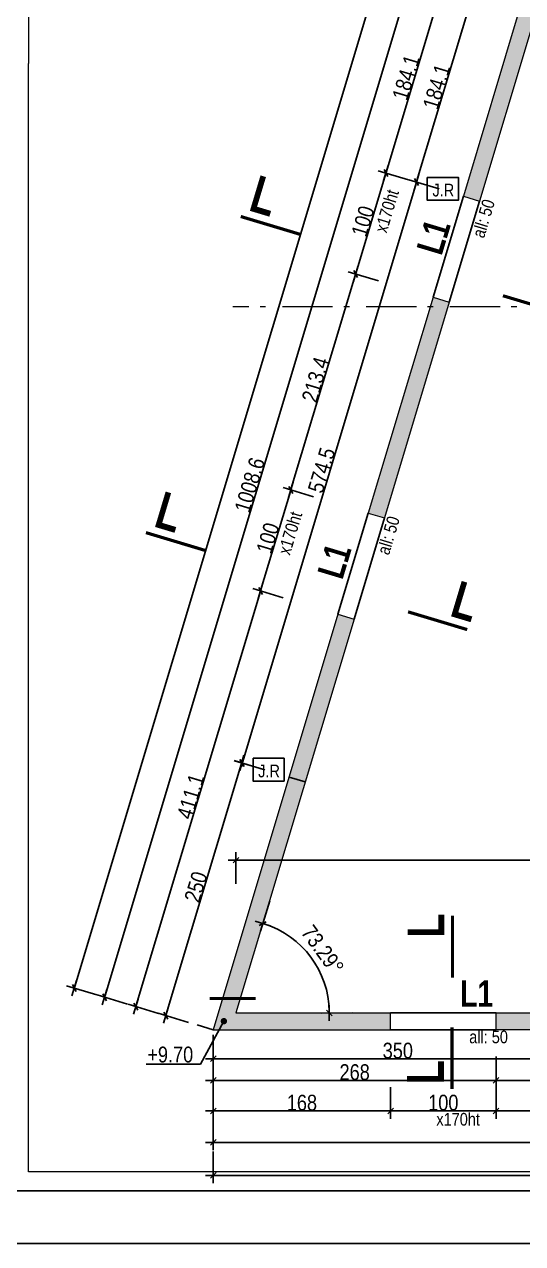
# Model space of a CAD drawing. Header units: centimetres. Extents: x -10252 to 0, y 2374 to 6574.
# Drawn here: x -8542 to -8070, y 2374 to 3529 of the extents above; entities that cross this region are included whole.
import ezdxf
from ezdxf.enums import TextEntityAlignment as Align

# ---------------------------------------------------------------- set-up
doc = ezdxf.new("R2010")
doc.units = ezdxf.units.CM
doc.header["$LTSCALE"] = 12.7
doc.header["$PDMODE"] = 1
doc.header["$PDSIZE"] = -2
doc.linetypes.add('Style de ligne -6', pattern=[2.08328, 1.25, -0.41656, 0.13886, -0.27786])
for name, color, linetype in [('01_cote_gen', 4, 'Continuous'), ('01_linteaux', 2, 'Continuous'), ('01_poch_murs', 253, 'Continuous'), ('01_texte', 230, 'Continuous'), ('AA_COTES', 2, 'Continuous')]:
    doc.layers.add(name, color=color, linetype=linetype)
for name, color, linetype, lineweight in [('01_murs_coup', 5, 'Continuous', 60), ('01_résv', 32, 'Continuous', 9), ('B Général', 7, 'Continuous', 5)]:
    doc.layers.add(name, color=color, linetype=linetype, lineweight=lineweight)
doc.styles.add('ARIAL NA', font='ARIALN.TTF')
doc.styles.add('impact', font='impact.ttf')
doc.styles.add('STYLE2', font='ARIALN.TTF')
doc.dimstyles.new('JB50', dxfattribs={"dimscale": 0.1, "dimtxt": 150, "dimasz": 15, "dimexe": 0.1, "dimexo": 0.1, "dimgap": 0.09, "dimtad": 1, "dimdec": 1, "dimdsep": 46, "dimtxsty": 'STYLE2', "dimblk1": 'BOND_G', "dimblk2": 'BOND_D', "dimsah": 1, "dimcen": 1.5, "dimdle": 0.01, "dimse1": 1, "dimse2": 1, "dimclrd": 4, "dimclre": 2, "dimclrt": 6, "dimazin": 2, "dimtfac": 2.333333, "dimtdec": 1, "dimtix": 1, "dimtmove": 2, "dimatfit": 3, "dimldrblk": 'BOND_G', "dimfxl": 1, "dimtolj": 1, "dimtzin": 0, "dimarcsym": 0})

# ---------------------------------------------------------------- blocks, each defined once
blk = doc.blocks.new('BOND_G')
at = {"layer": 'AA_COTES', "color": 0}
for p, q in [((0, -5), (0, 15)), ((5, 0), (-5, 0)), ((1.77, 1.77), (-1.77, -1.77))]:
    blk.add_line(p, q, dxfattribs=at)
blk = doc.blocks.new('BOND_D')
at = {"layer": 'AA_COTES', "color": 0}
for p, q in [((5, 0), (-5, 0)), ((-1.77, -1.77), (1.77, 1.77)), ((0, 5), (0, -15))]:
    blk.add_line(p, q, dxfattribs=at)
blk = doc.blocks.new('*D1354')
at = {"layer": '01_cote_gen', "color": 4, "lineweight": -2, "transparency": 16777216}
blk.add_line((-6304.2, 2438.5), (-8361.2, 2438.5), dxfattribs=at)
at = {"layer": 'Defpoints', "color": 0, "transparency": 16777216}
for p in [(-8362.7, 2530.2), (-6302.7, 2530.2), (-8362.7, 2438.5)]:
    blk.add_point(p, dxfattribs=at)
at = {"layer": '01_cote_gen', "color": 4, "lineweight": -2, "transparency": 16777216, "xscale": 1.5, "yscale": 1.5, "zscale": 1.5, "rotation": 180}
blk.add_blockref('BOND_D', (-8362.7, 2438.5), dxfattribs=at)
at = {"layer": '01_cote_gen', "color": 4, "lineweight": -2, "transparency": 16777216, "xscale": 1.5, "yscale": 1.5, "zscale": 1.5}
blk.add_blockref('BOND_G', (-6302.7, 2438.5), dxfattribs=at)
at = {"layer": '01_cote_gen', "color": 6, "transparency": 16777216, "insert": (-7332.7, 2446.2), "char_height": 15, "attachment_point": 5, "style": 'STYLE2'}
blk.add_mtext('\\A1;2060', dxfattribs=at)
blk = doc.blocks.new('*D1359')
at = {"layer": '01_cote_gen', "color": 4, "lineweight": -2, "transparency": 16777216}
blk.add_line((-7573.3, 2499.6), (-8093.2, 2499.6), dxfattribs=at)
at = {"layer": 'Defpoints', "color": 0, "transparency": 16777216}
for p in [(-8094.7, 2560), (-7571.8, 2560), (-8094.7, 2499.6)]:
    blk.add_point(p, dxfattribs=at)
at = {"layer": '01_cote_gen', "color": 4, "lineweight": -2, "transparency": 16777216, "xscale": 1.5, "yscale": 1.5, "zscale": 1.5, "rotation": 180}
blk.add_blockref('BOND_D', (-8094.7, 2499.6), dxfattribs=at)
at = {"layer": '01_cote_gen', "color": 4, "lineweight": -2, "transparency": 16777216, "xscale": 1.5, "yscale": 1.5, "zscale": 1.5}
blk.add_blockref('BOND_G', (-7571.8, 2499.6), dxfattribs=at)
at = {"layer": '01_cote_gen', "color": 6, "transparency": 16777216, "insert": (-7833.3, 2507.3), "char_height": 15, "attachment_point": 5, "style": 'STYLE2'}
blk.add_mtext('\\A1;523', dxfattribs=at)
blk = doc.blocks.new('*D1360')
at = {"layer": '01_cote_gen', "color": 4, "lineweight": -2, "transparency": 16777216}
blk.add_line((-8096.2, 2499.6), (-8193.2, 2499.6), dxfattribs=at)
at = {"layer": 'Defpoints', "color": 0, "transparency": 16777216}
for p in [(-8194.7, 2560), (-8094.7, 2560), (-8194.7, 2499.6)]:
    blk.add_point(p, dxfattribs=at)
at = {"layer": '01_cote_gen', "color": 4, "lineweight": -2, "transparency": 16777216, "xscale": 1.5, "yscale": 1.5, "zscale": 1.5, "rotation": 180}
blk.add_blockref('BOND_D', (-8194.7, 2499.6), dxfattribs=at)
at = {"layer": '01_cote_gen', "color": 4, "lineweight": -2, "transparency": 16777216, "xscale": 1.5, "yscale": 1.5, "zscale": 1.5}
blk.add_blockref('BOND_G', (-8094.7, 2499.6), dxfattribs=at)
at = {"layer": '01_cote_gen', "color": 6, "transparency": 16777216, "insert": (-8144.7, 2507.3), "char_height": 15, "attachment_point": 5, "style": 'STYLE2'}
blk.add_mtext('\\A1;100', dxfattribs=at)
blk = doc.blocks.new('*D1361')
at = {"layer": '01_cote_gen', "color": 4, "lineweight": -2, "transparency": 16777216}
blk.add_line((-8196.2, 2499.6), (-8361.2, 2499.6), dxfattribs=at)
at = {"layer": 'Defpoints', "color": 0, "transparency": 16777216}
for p in [(-8362.7, 2560), (-8194.7, 2560), (-8362.7, 2499.6)]:
    blk.add_point(p, dxfattribs=at)
at = {"layer": '01_cote_gen', "color": 4, "lineweight": -2, "transparency": 16777216, "xscale": 1.5, "yscale": 1.5, "zscale": 1.5, "rotation": 180}
blk.add_blockref('BOND_D', (-8362.7, 2499.6), dxfattribs=at)
at = {"layer": '01_cote_gen', "color": 4, "lineweight": -2, "transparency": 16777216, "xscale": 1.5, "yscale": 1.5, "zscale": 1.5}
blk.add_blockref('BOND_G', (-8194.7, 2499.6), dxfattribs=at)
at = {"layer": '01_cote_gen', "color": 6, "transparency": 16777216, "insert": (-8278.7, 2507.3), "char_height": 15, "attachment_point": 5, "style": 'STYLE2'}
blk.add_mtext('\\A1;168', dxfattribs=at)
blk = doc.blocks.new('*D1403')
at = {"layer": '01_cote_gen', "color": 4, "lineweight": -2, "transparency": 16777216}
blk.add_line((-7573.3, 2469.8), (-8361.2, 2469.8), dxfattribs=at)
at = {"layer": 'Defpoints', "color": 0, "transparency": 16777216}
for p in [(-8362.7, 2522.1), (-7571.8, 2522.1), (-8362.7, 2469.8)]:
    blk.add_point(p, dxfattribs=at)
at = {"layer": '01_cote_gen', "color": 4, "lineweight": -2, "transparency": 16777216, "xscale": 1.5, "yscale": 1.5, "zscale": 1.5, "rotation": 180}
blk.add_blockref('BOND_D', (-8362.7, 2469.8), dxfattribs=at)
at = {"layer": '01_cote_gen', "color": 4, "lineweight": -2, "transparency": 16777216, "xscale": 1.5, "yscale": 1.5, "zscale": 1.5}
blk.add_blockref('BOND_G', (-7571.8, 2469.8), dxfattribs=at)
at = {"layer": '01_cote_gen', "color": 6, "transparency": 16777216, "insert": (-7967.3, 2477.5), "char_height": 15, "attachment_point": 5, "style": 'STYLE2'}
blk.add_mtext('\\A1;791', dxfattribs=at)
blk = doc.blocks.new('*D1617')
at = {"layer": '01_cote_gen', "color": 4, "lineweight": -2, "transparency": 16777216}
blk.add_line((-8339.7, 2737.1), (-7589.3, 2737.1), dxfattribs=at)
at = {"layer": 'Defpoints', "color": 0, "transparency": 16777216}
for p in [(-7587.8, 2737.1), (-7587.8, 2693.7), (-8341.2, 2592.4)]:
    blk.add_point(p, dxfattribs=at)
at = {"layer": '01_cote_gen', "color": 4, "lineweight": -2, "transparency": 16777216, "xscale": 1.5, "yscale": 1.5, "zscale": 1.5, "rotation": 180}
blk.add_blockref('BOND_G', (-8341.2, 2737.1), dxfattribs=at)
at = {"layer": '01_cote_gen', "color": 4, "lineweight": -2, "transparency": 16777216, "xscale": 1.5, "yscale": 1.5, "zscale": 1.5}
blk.add_blockref('BOND_D', (-7587.8, 2737.1), dxfattribs=at)
at = {"layer": '01_cote_gen', "color": 6, "transparency": 16777216, "insert": (-7964.5, 2744.7), "char_height": 15, "attachment_point": 5, "style": 'STYLE2'}
blk.add_mtext('\\A1;753.5', dxfattribs=at)
blk = doc.blocks.new('*D1628')
at = {"layer": '01_cote_gen', "color": 4, "lineweight": -2, "transparency": 16777216}
blk.add_line((-8465.3, 2608.8), (-8176.2, 3571.9), dxfattribs=at)
at = {"layer": 'Defpoints', "color": 0, "transparency": 16777216}
for p in [(-8175.8, 3573.3), (-8072.8, 3542.4), (-8362.7, 2576.4)]:
    blk.add_point(p, dxfattribs=at)
at = {"layer": '01_cote_gen', "color": 4, "lineweight": -2, "transparency": 16777216, "xscale": 1.5, "yscale": 1.5, "zscale": 1.5}
for name, p, rotation in [('BOND_D', (-8175.8, 3573.3), 73.29135084627703), ('BOND_G', (-8465.7, 2607.3), 253.291350846277)]:
    blk.add_blockref(name, p, dxfattribs=dict(at, rotation=rotation))
at = {"layer": '01_cote_gen', "color": 6, "transparency": 16777216, "insert": (-8328.1, 3092.5), "char_height": 15, "attachment_point": 5, "rotation": 73.2914, "style": 'STYLE2'}
blk.add_mtext('\\A1;1008.6', dxfattribs=at)
blk = doc.blocks.new('*D1629')
at = {"layer": '01_cote_gen', "color": 4, "lineweight": -2, "transparency": 16777216}
blk.add_line((-8435.7, 2599.9), (-8318.4, 2990.7), dxfattribs=at)
at = {"layer": 'Defpoints', "color": 0, "transparency": 16777216}
for p in [(-8317.9, 2992.2), (-8244.6, 2970.1), (-8362.7, 2576.4)]:
    blk.add_point(p, dxfattribs=at)
at = {"layer": '01_cote_gen', "color": 4, "lineweight": -2, "transparency": 16777216, "xscale": 1.5, "yscale": 1.5, "zscale": 1.5}
for name, p, rotation in [('BOND_D', (-8317.9, 2992.2), 73.29135084627697), ('BOND_G', (-8436.1, 2598.4), 253.291350846277)]:
    blk.add_blockref(name, p, dxfattribs=dict(at, rotation=rotation))
at = {"layer": '01_cote_gen', "color": 6, "transparency": 16777216, "insert": (-8384.2, 2797.5), "char_height": 15, "attachment_point": 5, "rotation": 73.2914, "style": 'STYLE2'}
blk.add_mtext('\\A1;411.1', dxfattribs=at)
blk = doc.blocks.new('*D1630')
at = {"layer": '01_cote_gen', "color": 4, "lineweight": -2, "transparency": 16777216}
blk.add_arc((-8341.2, 2592.4), 88.5, 0.9715, 72.3199, dxfattribs=at)
at = {"layer": 'Defpoints', "color": 0, "transparency": 16777216}
for p in [(-8321.1, 2659.6), (-8283, 2659), (-8341.2, 2592.4), (-8268, 2592.4)]:
    blk.add_point(p, dxfattribs=at)
at = {"layer": '01_cote_gen', "color": 4, "lineweight": -2, "transparency": 16777216, "xscale": 1.5, "yscale": 1.5, "zscale": 1.5}
for name, p, rotation in [('BOND_D', (-8315.8, 2677.1), 162.8056046082876), ('BOND_G', (-8252.8, 2592.4), 270.4857462379894)]:
    blk.add_blockref(name, p, dxfattribs=dict(at, rotation=rotation))
at = {"layer": '01_cote_gen', "color": 6, "transparency": 16777216, "insert": (-8259.1, 2652.1), "char_height": 15, "attachment_point": 5, "rotation": 306.0256, "style": 'STYLE2'}
blk.add_mtext('\\A1;73.29°', dxfattribs=at)
blk = doc.blocks.new('*D1631')
at = {"layer": '01_cote_gen', "color": 4, "lineweight": -2, "transparency": 16777216}
blk.add_line((-8317.5, 2993.6), (-8289.6, 3086.5), dxfattribs=at)
at = {"layer": 'Defpoints', "color": 0, "transparency": 16777216}
for p in [(-8289.2, 3087.9), (-8215.8, 3065.9), (-8244.6, 2970.1)]:
    blk.add_point(p, dxfattribs=at)
at = {"layer": '01_cote_gen', "color": 4, "lineweight": -2, "transparency": 16777216, "xscale": 1.5, "yscale": 1.5, "zscale": 1.5}
for name, p, rotation in [('BOND_D', (-8289.2, 3087.9), 73.2913508462771), ('BOND_G', (-8317.9, 2992.2), 253.2913508462771)]:
    blk.add_blockref(name, p, dxfattribs=dict(at, rotation=rotation))
at = {"layer": '01_cote_gen', "color": 6, "transparency": 16777216, "insert": (-8310.9, 3042.2), "char_height": 15, "attachment_point": 5, "rotation": 73.2914, "style": 'STYLE2'}
blk.add_mtext('\\A1;100', dxfattribs=at)
blk = doc.blocks.new('*D1418')
at = {"layer": '01_cote_gen', "color": 4, "lineweight": -2, "transparency": 16777216}
blk.add_line((-8288.8, 3089.4), (-8228.3, 3290.9), dxfattribs=at)
at = {"layer": 'Defpoints', "color": 0, "transparency": 16777216}
for p in [(-8227.8, 3292.4), (-8162.1, 3272.6), (-8215.8, 3065.9)]:
    blk.add_point(p, dxfattribs=at)
at = {"layer": '01_cote_gen', "color": 4, "lineweight": -2, "transparency": 16777216, "xscale": 1.5, "yscale": 1.5, "zscale": 1.5}
for name, p, rotation in [('BOND_D', (-8227.8, 3292.4), 73.29135084625621), ('BOND_G', (-8289.2, 3087.9), 253.2913508462562)]:
    blk.add_blockref(name, p, dxfattribs=dict(at, rotation=rotation))
at = {"layer": '01_cote_gen', "color": 6, "transparency": 16777216, "insert": (-8265.8, 3192.3), "char_height": 15, "attachment_point": 5, "rotation": 73.2914, "style": 'STYLE2'}
blk.add_mtext('\\A1;213.4', dxfattribs=at)
blk = doc.blocks.new('*D1632')
at = {"layer": '01_cote_gen', "color": 4, "lineweight": -2, "transparency": 16777216}
blk.add_line((-8227.4, 3293.8), (-8199.5, 3386.7), dxfattribs=at)
at = {"layer": 'Defpoints', "color": 0, "transparency": 16777216}
for p in [(-8199.1, 3388.1), (-8125.7, 3366.1), (-8162.1, 3272.6)]:
    blk.add_point(p, dxfattribs=at)
at = {"layer": '01_cote_gen', "color": 4, "lineweight": -2, "transparency": 16777216, "xscale": 1.5, "yscale": 1.5, "zscale": 1.5}
for name, p, rotation in [('BOND_D', (-8199.1, 3388.1), 73.29135084625621), ('BOND_G', (-8227.8, 3292.4), 253.2913508462562)]:
    blk.add_blockref(name, p, dxfattribs=dict(at, rotation=rotation))
at = {"layer": '01_cote_gen', "color": 6, "transparency": 16777216, "insert": (-8220.8, 3342.4), "char_height": 15, "attachment_point": 5, "rotation": 73.2914, "style": 'STYLE2'}
blk.add_mtext('\\A1;100', dxfattribs=at)
blk = doc.blocks.new('*D1633')
at = {"layer": '01_cote_gen', "color": 4, "lineweight": -2, "transparency": 16777216}
blk.add_line((-8198.6, 3389.6), (-8146.6, 3563), dxfattribs=at)
at = {"layer": 'Defpoints', "color": 0, "transparency": 16777216}
for p in [(-8146.2, 3564.4), (-8072.8, 3542.4), (-8125.7, 3366.1)]:
    blk.add_point(p, dxfattribs=at)
at = {"layer": '01_cote_gen', "color": 4, "lineweight": -2, "transparency": 16777216, "xscale": 1.5, "yscale": 1.5, "zscale": 1.5}
for name, p, rotation in [('BOND_D', (-8146.2, 3564.4), 73.29135084625621), ('BOND_G', (-8199.1, 3388.1), 253.2913508462562)]:
    blk.add_blockref(name, p, dxfattribs=dict(at, rotation=rotation))
at = {"layer": '01_cote_gen', "color": 6, "transparency": 16777216, "insert": (-8180, 3478.5), "char_height": 15, "attachment_point": 5, "rotation": 73.2914, "style": 'STYLE2'}
blk.add_mtext('\\A1;184.1', dxfattribs=at)
blk = doc.blocks.new('*D1424')
at = {"layer": '01_cote_gen', "color": 4, "lineweight": -2, "transparency": 16777216}
blk.add_line((-8494, 2617.4), (-7927.2, 4505.5), dxfattribs=at)
at = {"layer": 'Defpoints', "color": 0, "transparency": 16777216}
for p in [(-7926.8, 4507), (-7908.2, 4501.4), (-8475.8, 2610.3)]:
    blk.add_point(p, dxfattribs=at)
at = {"layer": '01_cote_gen', "color": 4, "lineweight": -2, "transparency": 16777216, "xscale": 1.5, "yscale": 1.5, "zscale": 1.5}
for name, p, rotation in [('BOND_D', (-7926.8, 4507), 73.29135085481417), ('BOND_G', (-8494.5, 2615.9), 253.2913508548142)]:
    blk.add_blockref(name, p, dxfattribs=dict(at, rotation=rotation))
at = {"layer": '01_cote_gen', "color": 6, "transparency": 16777216, "insert": (-8218, 3563.7), "char_height": 15, "attachment_point": 5, "rotation": 73.2914, "style": 'STYLE2'}
blk.add_mtext('\\A1;1974.4', dxfattribs=at)
blk = doc.blocks.new('*D1867')
at = {"layer": '01_cote_gen', "color": 4, "lineweight": -2, "ltscale": 2, "transparency": 16777216}
blk.add_line((-7573.3, 2528.5), (-8093.2, 2528.5), dxfattribs=at)
at = {"layer": 'Defpoints', "color": 0, "ltscale": 2, "transparency": 16777216}
for p in [(-8094.7, 2592.4), (-8094.7, 2528.5), (-7571.8, 2522.1)]:
    blk.add_point(p, dxfattribs=at)
at = {"layer": '01_cote_gen', "color": 4, "lineweight": -2, "ltscale": 2, "transparency": 16777216, "xscale": 1.5, "yscale": 1.5, "zscale": 1.5, "rotation": 180}
blk.add_blockref('BOND_D', (-8094.7, 2528.5), dxfattribs=at)
at = {"layer": '01_cote_gen', "color": 4, "lineweight": -2, "ltscale": 2, "transparency": 16777216, "xscale": 1.5, "yscale": 1.5, "zscale": 1.5}
blk.add_blockref('BOND_G', (-7571.8, 2528.5), dxfattribs=at)
at = {"layer": '01_cote_gen', "color": 6, "ltscale": 2, "transparency": 16777216, "insert": (-7833.3, 2536.2), "char_height": 15, "attachment_point": 5, "style": 'STYLE2'}
blk.add_mtext('\\A1;523', dxfattribs=at)
blk = doc.blocks.new('*D1868')
at = {"layer": '01_cote_gen', "color": 4, "lineweight": -2, "ltscale": 2, "transparency": 16777216}
blk.add_line((-8096.2, 2528.5), (-8361.2, 2528.5), dxfattribs=at)
at = {"layer": 'Defpoints', "color": 0, "ltscale": 2, "transparency": 16777216}
for p in [(-8362.7, 2528.5), (-8362.7, 2522.1), (-8094.7, 2514.4)]:
    blk.add_point(p, dxfattribs=at)
at = {"layer": '01_cote_gen', "color": 4, "lineweight": -2, "ltscale": 2, "transparency": 16777216, "xscale": 1.5, "yscale": 1.5, "zscale": 1.5, "rotation": 180}
blk.add_blockref('BOND_D', (-8362.7, 2528.5), dxfattribs=at)
at = {"layer": '01_cote_gen', "color": 4, "lineweight": -2, "ltscale": 2, "transparency": 16777216, "xscale": 1.5, "yscale": 1.5, "zscale": 1.5}
blk.add_blockref('BOND_G', (-8094.7, 2528.5), dxfattribs=at)
at = {"layer": '01_cote_gen', "color": 6, "ltscale": 2, "transparency": 16777216, "insert": (-8228.7, 2536.2), "char_height": 15, "attachment_point": 5, "style": 'STYLE2'}
blk.add_mtext('\\A1;268', dxfattribs=at)
blk = doc.blocks.new('*D1870')
at = {"layer": '01_cote_gen', "color": 4, "lineweight": -2, "ltscale": 2, "transparency": 16777216}
blk.add_line((-8014.3, 2549), (-8361.2, 2549), dxfattribs=at)
at = {"layer": 'Defpoints', "color": 0, "ltscale": 2, "transparency": 16777216}
for p in [(-8012.8, 2556.5), (-8362.7, 2549), (-8362.7, 2536)]:
    blk.add_point(p, dxfattribs=at)
at = {"layer": '01_cote_gen', "color": 4, "lineweight": -2, "ltscale": 2, "transparency": 16777216, "xscale": 1.5, "yscale": 1.5, "zscale": 1.5, "rotation": 180}
blk.add_blockref('BOND_D', (-8362.7, 2549), dxfattribs=at)
at = {"layer": '01_cote_gen', "color": 4, "lineweight": -2, "ltscale": 2, "transparency": 16777216, "xscale": 1.5, "yscale": 1.5, "zscale": 1.5}
blk.add_blockref('BOND_G', (-8012.8, 2549), dxfattribs=at)
at = {"layer": '01_cote_gen', "color": 6, "ltscale": 2, "transparency": 16777216, "insert": (-8187.8, 2556.6), "char_height": 15, "attachment_point": 5, "style": 'STYLE2'}
blk.add_mtext('\\A1;350', dxfattribs=at)
blk = doc.blocks.new('*D1871')
at = {"layer": '01_cote_gen', "color": 4, "lineweight": -2, "ltscale": 2, "transparency": 16777216}
blk.add_line((-8169.7, 3380.9), (-8117.6, 3554.3), dxfattribs=at)
at = {"layer": 'Defpoints', "color": 0, "ltscale": 2, "transparency": 16777216}
for p in [(-8117.2, 3555.7), (-8095.6, 3549.2), (-8148.5, 3373)]:
    blk.add_point(p, dxfattribs=at)
at = {"layer": '01_cote_gen', "color": 4, "lineweight": -2, "ltscale": 2, "transparency": 16777216, "xscale": 1.5, "yscale": 1.5, "zscale": 1.5}
for name, p, rotation in [('BOND_D', (-8117.2, 3555.7), 73.29135087320435), ('BOND_G', (-8170.1, 3379.4), 253.2913508732044)]:
    blk.add_blockref(name, p, dxfattribs=dict(at, rotation=rotation))
at = {"layer": '01_cote_gen', "color": 6, "ltscale": 2, "transparency": 16777216, "insert": (-8151, 3469.8), "char_height": 15, "attachment_point": 5, "rotation": 73.2914, "style": 'STYLE2'}
blk.add_mtext('\\A1;184.1', dxfattribs=at)
blk = doc.blocks.new('*D1874')
at = {"layer": '01_cote_gen', "color": 4, "lineweight": -2, "ltscale": 2, "transparency": 16777216}
blk.add_line((-8407.3, 2591.3), (-8336.2, 2827.9), dxfattribs=at)
at = {"layer": 'Defpoints', "color": 0, "ltscale": 2, "transparency": 16777216}
for p in [(-8335.8, 2829.3), (-8290.9, 2815.8), (-8362.7, 2576.4)]:
    blk.add_point(p, dxfattribs=at)
at = {"layer": '01_cote_gen', "color": 4, "lineweight": -2, "ltscale": 2, "transparency": 16777216, "xscale": 1.5, "yscale": 1.5, "zscale": 1.5}
for name, p, rotation in [('BOND_D', (-8335.8, 2829.3), 73.29135084627657), ('BOND_G', (-8407.7, 2589.9), 253.2913508462765)]:
    blk.add_blockref(name, p, dxfattribs=dict(at, rotation=rotation))
at = {"layer": '01_cote_gen', "color": 6, "ltscale": 2, "transparency": 16777216, "insert": (-8379.1, 2711.8), "char_height": 15, "attachment_point": 5, "rotation": 73.2914, "style": 'STYLE2'}
blk.add_mtext('\\A1;250', dxfattribs=at)
blk = doc.blocks.new('*D1875')
at = {"layer": '01_cote_gen', "color": 4, "lineweight": -2, "ltscale": 2, "transparency": 16777216}
blk.add_line((-8334.8, 2830.6), (-8170.5, 3378), dxfattribs=at)
at = {"layer": 'Defpoints', "color": 0, "ltscale": 2, "transparency": 16777216}
for p in [(-8170.1, 3379.4), (-8125.7, 3366.1), (-8290.9, 2815.8)]:
    blk.add_point(p, dxfattribs=at)
at = {"layer": '01_cote_gen', "color": 4, "lineweight": -2, "ltscale": 2, "transparency": 16777216, "xscale": 1.5, "yscale": 1.5, "zscale": 1.5}
for name, p, rotation in [('BOND_D', (-8170.1, 3379.4), 73.29135084627723), ('BOND_G', (-8335.3, 2829.2), 253.2913508462772)]:
    blk.add_blockref(name, p, dxfattribs=dict(at, rotation=rotation))
at = {"layer": '01_cote_gen', "color": 6, "ltscale": 2, "transparency": 16777216, "insert": (-8260, 3106.5), "char_height": 15, "attachment_point": 5, "rotation": 73.2914, "style": 'STYLE2'}
blk.add_mtext('\\A1;574.5', dxfattribs=at)

msp = doc.modelspace()

# ---------------------------------------------------------------- hatches: boundary and pattern name
at = {"layer": '01_poch_murs', "ltscale": 2}
h = msp.add_hatch(color=256, dxfattribs=at)
h.dxf.hatch_style = 1
h.paths.add_polyline_path([(-7689.78, 3868.4), (-7705.78, 3868.4), (-7705.78, 3768.4), (-7689.78, 3768.4)])
h.paths.add_polyline_path([(-7689.78, 3668.4), (-7705.78, 3668.4), (-7705.78, 3542.39), (-8072.78, 3542.39), (-8125.7, 3366.11), (-8110.37, 3361.51), (-8061.48, 3524.39), (-7368.78, 3524.39), (-7368.78, 3372.39), (-7037.74, 3372.39), (-7037.74, 3367.39), (-7019.74, 3367.39), (-7019.74, 3672.39), (-7037.74, 3672.39), (-7037.74, 3390.39), (-7350.78, 3390.39), (-7350.78, 3542.39), (-7689.78, 3542.39)])
h.paths.add_polyline_path([(-8139.12, 3265.73), (-8154.45, 3270.33), (-8215.81, 3065.91), (-8200.49, 3061.31)])
h.paths.add_polyline_path([(-8194.74, 2592.4), (-8341.24, 2592.4), (-8229.24, 2965.53), (-8244.56, 2970.13), (-8362.75, 2576.4), (-8194.74, 2576.4)])
h.paths.add_polyline_path([(-7571.78, 2836.4), (-7382.74, 2836.4), (-7382.74, 2852.4), (-7587.78, 2852.4), (-7587.78, 2592.4), (-8094.74, 2592.4), (-8094.74, 2576.4), (-7571.78, 2576.4)])
h.paths.add_polyline_path([(-6871.74, 3770.39), (-6889.74, 3770.39), (-6889.74, 3228.38), (-6889.74, 3210.38), (-6889.74, 2852.4), (-7082.74, 2852.14), (-7082.74, 2836.14), (-6889.74, 2836.4), (-6889.74, 2576.4), (-6694.74, 2576.4), (-6694.74, 2592.4), (-6871.74, 2592.4)])
h.paths.add_polyline_path([(-6302.74, 2792.39), (-6318.74, 2792.39), (-6318.74, 2592.4), (-6594.74, 2592.4), (-6594.74, 2576.4), (-6302.74, 2576.4)])
h.paths.add_polyline_path([(-6302.74, 2992.39), (-6318.74, 2992.39), (-6318.74, 2892.39), (-6302.74, 2892.39)])
h.paths.add_polyline_path([(-7078.54, 3439.02), (-7028.4, 3439.02), (-7028.4, 3457.4), (-7078.54, 3457.4)], flags=25)

# ---------------------------------------------------------------- linework, layer by layer
at = {"layer": '01_cote_gen'}
msp.add_line((-3217.41, 2373.88), (-10252.01, 2373.88), dxfattribs=at)
at = {"layer": '01_linteaux'}
for p, q in [((-8125.7, 3366.11), (-8154.45, 3270.33)), ((-8110.37, 3361.51), (-8139.12, 3265.73)), ((-8215.81, 3065.91), (-8244.56, 2970.13)), ((-8200.49, 3061.31), (-8229.24, 2965.53)), ((-8290.87, 2815.85), (-8275.55, 2811.25)), ((-8194.74, 2592.4), (-8094.74, 2592.4)), ((-8378.07, 2581), (-8362.75, 2576.4)), ((-8194.74, 2576.4), (-8094.74, 2576.4))]:
    msp.add_line(p, q, dxfattribs=at)
at = {"layer": '01_murs_coup', "linetype": 'Continuous', "lineweight": 18}
for p, q in [((-8072.78, 3542.39), (-8125.7, 3366.11)), ((-8061.48, 3524.39), (-8110.37, 3361.51)), ((-8125.7, 3366.11), (-8110.37, 3361.51)), ((-8154.45, 3270.33), (-8215.81, 3065.91)), ((-8154.45, 3270.33), (-8139.12, 3265.73)), ((-8139.12, 3265.73), (-8200.49, 3061.31)), ((-8215.81, 3065.91), (-8200.49, 3061.31)), ((-8244.56, 2970.13), (-8362.75, 2576.4)), ((-8244.56, 2970.13), (-8229.24, 2965.53)), ((-8229.24, 2965.53), (-8341.24, 2592.4)), ((-8341.24, 2592.4), (-8194.74, 2592.4)), ((-8194.74, 2576.4), (-8194.74, 2592.4)), ((-8094.74, 2576.4), (-8094.74, 2592.4)), ((-8094.74, 2592.4), (-7587.78, 2592.4)), ((-8362.75, 2576.4), (-8194.74, 2576.4)), ((-7571.78, 2576.4), (-8094.74, 2576.4))]:
    msp.add_line(p, q, dxfattribs=at)
at = {"layer": '01_résv'}
for p, q in [((-8537.7, 4541.73), (-8537.7, 3491.73)), ((-8537.7, 2441.73), (-8537.7, 3491.73)), ((-7052.7, 2441.73), (-8537.7, 2441.73))]:
    msp.add_line(p, q, dxfattribs=at)
at = {"layer": '01_texte'}
for p, q in [((-8352.68, 2584.6), (-8374.87, 2543.8)), ((-8374.87, 2543.8), (-8426.42, 2543.8)), ((-3217.41, 2423.88), (-10202.01, 2423.88))]:
    msp.add_line(p, q, dxfattribs=at)
for points in [[(-8159.87, 3383.91), (-8130.41, 3383.91), (-8130.41, 3362.28), (-8159.87, 3362.28)], [(-8325.05, 2833.65), (-8295.58, 2833.65), (-8295.58, 2812.02), (-8325.05, 2812.02)]]:
    msp.add_lwpolyline(points, close=True, dxfattribs=at)
at = {"layer": '01_texte', "const_width": 3}
for points in [[(-8280.64, 3330.04), (-8336.67, 3346.86)], [(-8032.16, 3255), (-8088.19, 3271.82)], [(-8370.53, 3030.58), (-8426.56, 3047.4)], [(-8122.05, 2955.54), (-8178.08, 2972.36)], [(-8135.96, 2684.46), (-8135.96, 2625.96)], [(-8365.98, 2606.05), (-8322.52, 2606.05)], [(-8136.39, 2578.9), (-8136.39, 2520.4)]]:
    msp.add_lwpolyline(points, dxfattribs=at)
msp.add_lwpolyline([(-8354.18, 2584.6, 1), (-8351.18, 2584.6, 1)], format="xyb", close=True, dxfattribs=at)
at = {"layer": 'B Général', "color": 1, "linetype": 'Style de ligne -6', "lineweight": 13, "ltscale": 3, "true_color": 0xff0000}
msp.add_line((-3249.09, 3261.31), (-8344.19, 3261.31), dxfattribs=at)

# ---------------------------------------------------------------- texts
at = {"layer": '01_texte', "style": 'impact'}
for s, height, rotation, p in [('L', 35, 343.29135, (-8322.44, 3339.61)), ('L1', 25, 73.29135, (-8134.78, 3321.8)), ('L', 35, 343.29135, (-8412.33, 3040.15)), ('L1', 25, 73.29135, (-8228.77, 3014.73)), ('L', 35, 343.29135, (-8131.73, 2955.47)), ('L', 35, 90, (-8133.11, 2675.21)), ('L', 35, 90, (-8133.54, 2536.11))]:
    msp.add_text(s, height=height, rotation=rotation, dxfattribs=at).set_placement(p, align=Align.BOTTOM_CENTER)
at = {"layer": '01_texte', "style": 'ARIAL NA'}
for s, p in [('x170ht', (-8198.48, 3330.55)), ('all: 50', (-8106.13, 3325.68)), ('x170ht', (-8290.12, 3025.48)), ('all: 50', (-8196.24, 3025.48))]:
    msp.add_text(s, height=12, rotation=73.29135, dxfattribs=at).set_placement(p)
for s, height, p in [('J.R', 12, (-8154.95, 3365.85)), ('J.R', 12, (-8320.13, 2815.59)), ('all: 50', 12, (-8120.14, 2563.67)), ('+9.70', 15, (-8425.21, 2545.49)), ('x170ht', 12, (-8151.27, 2485.66))]:
    msp.add_text(s, height=height, dxfattribs=at).set_placement(p)
at = {"layer": '01_texte', "style": 'impact'}
msp.add_text('L1', height=25, dxfattribs=at).set_placement((-8113.13, 2590.74), align=Align.BOTTOM_CENTER)

# ---------------------------------------------------------------- dimensions: what is measured, and where the dimension line sits
at = {"layer": '01_cote_gen'}
for p1, p2, distance, picture, middle in [((-8475.83, 2610.35), (-7908.19, 4501.36), 19.45, '*D1424', (-8217.98, 3563.65)), ((-8362.75, 2576.4), (-8072.78, 3542.39), 107.52, '*D1628', (-8328.09, 3092.51)), ((-8244.56, 2970.13), (-8215.81, 3065.91), 76.61, '*D1631', (-8310.9, 3042.25)), ((-8362.75, 2576.4), (-8244.56, 2970.13), 76.61, '*D1629', (-8384.25, 2797.46))]:
    dim = msp.add_aligned_dim(p1=p1, p2=p2, distance=distance, dimstyle='JB50', dxfattribs=at)
    dim.commit()
    dim.dimension.update_dxf_attribs({"geometry": picture, "text_midpoint": middle})
for base, p1, p2, picture, middle in [((-8146.15, 3564.41), (-8125.7, 3366.11), (-8072.78, 3542.39), '*D1633', (-8179.95, 3478.48)), ((-8199.07, 3388.13), (-8162.11, 3272.63), (-8125.7, 3366.11), '*D1632', (-8220.79, 3342.45)), ((-8227.82, 3292.35), (-8215.81, 3065.91), (-8162.11, 3272.63), '*D1418', (-8265.84, 3192.35))]:
    dim = msp.add_linear_dim(base=base, p1=p1, p2=p2, angle=253.29135, dimstyle='JB50', dxfattribs=at)
    dim.commit()
    dim.dimension.update_dxf_attribs({"geometry": picture, "text_midpoint": middle})
at = {"layer": '01_cote_gen', "ltscale": 2}
for p1, p2, distance, picture, middle in [((-8148.5348, 3372.9627), (-8095.6187, 3549.2447), 22.5, '*D1871', (-8150.9707, 3469.777)), ((-8290.87, 2815.85), (-8125.7, 3366.11), 46.35, '*D1875', (-8259.99, 3106.5)), ((-8362.75, 2576.4), (-8290.87, 2815.85), 46.93, '*D1874', (-8379.1, 2711.82))]:
    dim = msp.add_aligned_dim(p1=p1, p2=p2, distance=distance, dimstyle='JB50', dxfattribs=at)
    dim.commit()
    dim.dimension.update_dxf_attribs({"geometry": picture, "text_midpoint": middle})
at = {"layer": '01_cote_gen'}
for base, p1, p2, picture, middle in [((-7587.78, 2737.08), (-8341.24, 2592.4), (-7587.78, 2693.75), '*D1617', (-7964.51, 2744.75)), ((-8362.75, 2499.61), (-8194.74, 2560.03), (-8362.75, 2560.03), '*D1361', (-8278.74, 2507.28)), ((-8194.74, 2499.61), (-8094.74, 2560.03), (-8194.74, 2560.03), '*D1360', (-8144.74, 2507.28)), ((-8094.74, 2499.61), (-7571.78, 2560.03), (-8094.74, 2560.03), '*D1359', (-7833.26, 2507.28)), ((-8362.75, 2438.5), (-6302.74, 2530.2), (-8362.75, 2530.2), '*D1354', (-7332.74, 2446.17)), ((-8362.75, 2469.78), (-7571.78, 2522.11), (-8362.75, 2522.11), '*D1403', (-7967.27, 2477.45))]:
    dim = msp.add_linear_dim(base=base, p1=p1, p2=p2, dimstyle='JB50', dxfattribs=at)
    dim.commit()
    dim.dimension.update_dxf_attribs({"geometry": picture, "text_midpoint": middle})
dim = msp.add_angular_dim_3p(base=(-8283.04, 2659.03), center=(-8341.24, 2592.4), p1=(-8321.07, 2659.59), p2=(-8267.99, 2592.4), dimstyle='JB50', dxfattribs=at)
dim.commit()
dim.dimension.update_dxf_attribs({"geometry": '*D1630', "text_midpoint": (-8259.13, 2652.12), "dimtype": 165})
at = {"layer": '01_cote_gen', "ltscale": 2}
for base, p1, p2, picture, middle in [((-8094.74, 2528.52), (-7571.78, 2522.11), (-8094.74, 2592.4), '*D1867', (-7833.26, 2536.19)), ((-8362.75, 2548.96), (-8012.78, 2556.46), (-8362.75, 2536.02), '*D1870', (-8187.77, 2556.63)), ((-8362.75, 2528.52), (-8094.74, 2514.41), (-8362.75, 2522.11), '*D1868', (-8228.74, 2536.19))]:
    dim = msp.add_linear_dim(base=base, p1=p1, p2=p2, dimstyle='JB50', dxfattribs=at)
    dim.commit()
    dim.dimension.update_dxf_attribs({"geometry": picture, "text_midpoint": middle})

doc.saveas('drawing.dxf')
